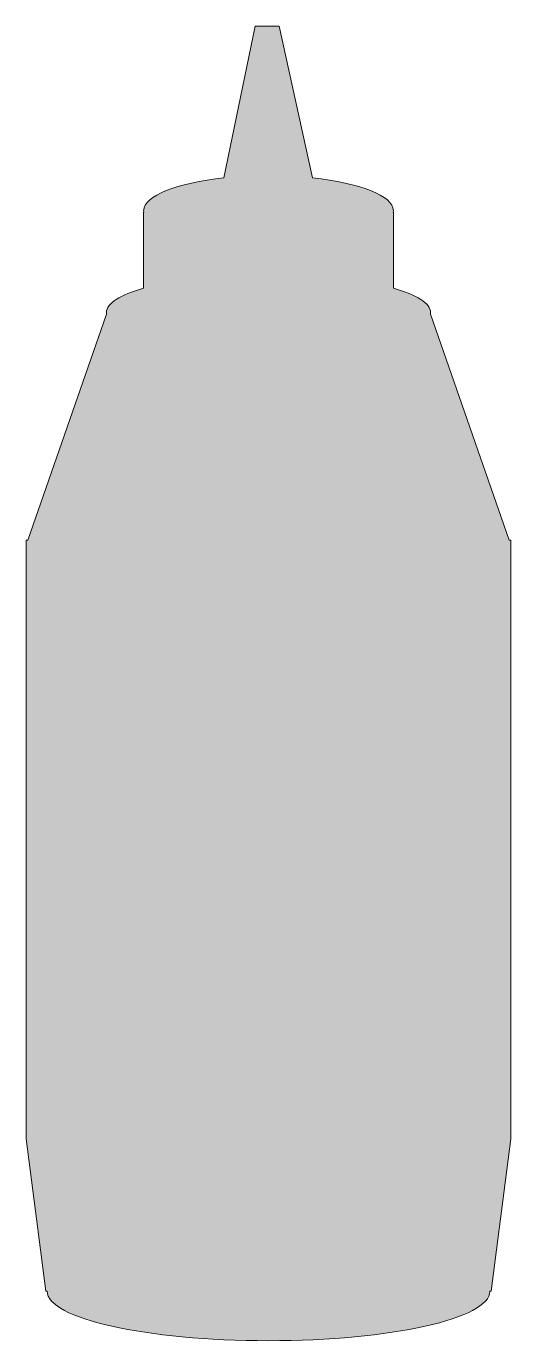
# Model space of a CAD drawing. Header units: inches. Extents: x 0 to 37, y 0 to 102.
import ezdxf

# ---------------------------------------------------------------- set-up
doc = ezdxf.new("R2010")
doc.units = ezdxf.units.IN
doc.header["$MEASUREMENT"] = 0
doc.layers.add('Layer 1', color=7, linetype='Continuous')

msp = doc.modelspace()

# ---------------------------------------------------------------- hatches: boundary and pattern name
at = {"layer": 'Layer 1', "true_color": 0x1b75bb}
h = msp.add_hatch(color=152, dxfattribs=at)
h.dxf.hatch_style = 2
edge = h.paths.add_edge_path()
edge.add_spline(control_points=[(1.61, 3.83), (1.61, 1.71), (9.27, 0), (18.72, 0), (28.17, 0), (35.83, 1.71), (35.83, 3.83), (35.83, 3.83), (35.93, 3.83), (35.93, 3.83), (35.93, 3.83), (37.44, 15.61), (37.44, 15.61), (37.44, 15.61), (37.44, 61.87), (37.44, 61.87), (37.44, 61.87), (37.32, 61.87), (37.32, 61.87), (37.32, 61.87), (31.24, 79.35), (31.24, 79.35), (31.24, 79.39), (31.25, 79.42), (31.25, 79.46), (31.25, 80.18), (30.17, 80.85), (28.37, 81.36), (28.37, 81.36), (28.37, 87.23), (28.37, 87.23), (28.37, 87.23), (28.35, 87.23), (28.35, 87.23), (28.35, 87.27), (28.37, 87.31), (28.37, 87.34), (28.37, 88.51), (25.77, 89.49), (22.12, 89.88), (22.12, 89.88), (19.54, 101.6), (19.54, 101.6), (19.54, 101.6), (17.69, 101.6), (17.69, 101.6), (17.69, 101.6), (15.28, 89.88), (15.28, 89.88), (11.65, 89.49), (9.07, 88.5), (9.07, 87.34), (9.07, 87.31), (9.09, 87.27), (9.09, 87.23), (9.09, 87.23), (9.07, 87.23), (9.07, 87.23), (9.07, 87.23), (9.07, 81.36), (9.07, 81.36), (7.27, 80.85), (6.19, 80.18), (6.19, 79.46), (6.19, 79.42), (6.2, 79.39), (6.2, 79.35), (6.2, 79.35), (0.12, 61.87), (0.12, 61.87), (0.12, 61.87), (0, 61.87), (0, 61.87), (0, 61.87), (0, 15.61), (0, 15.61), (0, 15.61), (1.51, 3.83), (1.51, 3.83), (1.51, 3.83), (1.61, 3.83), (1.61, 3.83)], knot_values=[0, 0, 0, 0, 1, 1, 1, 2, 2, 2, 3, 3, 3, 4, 4, 4, 5, 5, 5, 6, 6, 6, 7, 7, 7, 8, 8, 8, 9, 9, 9, 10, 10, 10, 11, 11, 11, 12, 12, 12, 13, 13, 13, 14, 14, 14, 15, 15, 15, 16, 16, 16, 17, 17, 17, 18, 18, 18, 19, 19, 19, 20, 20, 20, 21, 21, 21, 22, 22, 22, 23, 23, 23, 24, 24, 24, 25, 25, 25, 26, 26, 26, 27, 27, 27, 27], degree=3, periodic=1)

# ---------------------------------------------------------------- linework, layer by layer
at = {"layer": 'Layer 1', "lineweight": 0}
msp.add_open_spline([(1.61, 3.83), (1.61, 1.71), (9.27, 0), (18.72, 0), (28.17, 0), (35.83, 1.71), (35.83, 3.83), (35.83, 3.83), (35.93, 3.83), (35.93, 3.83), (35.93, 3.83), (37.44, 15.61), (37.44, 15.61), (37.44, 15.61), (37.44, 61.87), (37.44, 61.87), (37.44, 61.87), (37.32, 61.87), (37.32, 61.87), (37.32, 61.87), (31.24, 79.35), (31.24, 79.35), (31.24, 79.39), (31.25, 79.42), (31.25, 79.46), (31.25, 80.18), (30.17, 80.85), (28.37, 81.36), (28.37, 81.36), (28.37, 87.23), (28.37, 87.23), (28.37, 87.23), (28.35, 87.23), (28.35, 87.23), (28.35, 87.27), (28.37, 87.31), (28.37, 87.34), (28.37, 88.51), (25.77, 89.49), (22.12, 89.88), (22.12, 89.88), (19.54, 101.6), (19.54, 101.6), (19.54, 101.6), (17.69, 101.6), (17.69, 101.6), (17.69, 101.6), (15.28, 89.88), (15.28, 89.88), (11.65, 89.49), (9.07, 88.5), (9.07, 87.34), (9.07, 87.31), (9.09, 87.27), (9.09, 87.23), (9.09, 87.23), (9.07, 87.23), (9.07, 87.23), (9.07, 87.23), (9.07, 81.36), (9.07, 81.36), (7.27, 80.85), (6.19, 80.18), (6.19, 79.46), (6.19, 79.42), (6.2, 79.39), (6.2, 79.35), (6.2, 79.35), (0.12, 61.87), (0.12, 61.87), (0.12, 61.87), (0, 61.87), (0, 61.87), (0, 61.87), (0, 15.61), (0, 15.61), (0, 15.61), (1.51, 3.83), (1.51, 3.83), (1.51, 3.83), (1.61, 3.83), (1.61, 3.83)], degree=3, knots=[0, 0, 0, 0, 1, 1, 1, 2, 2, 2, 3, 3, 3, 4, 4, 4, 5, 5, 5, 6, 6, 6, 7, 7, 7, 8, 8, 8, 9, 9, 9, 10, 10, 10, 11, 11, 11, 12, 12, 12, 13, 13, 13, 14, 14, 14, 15, 15, 15, 16, 16, 16, 17, 17, 17, 18, 18, 18, 19, 19, 19, 20, 20, 20, 21, 21, 21, 22, 22, 22, 23, 23, 23, 24, 24, 24, 25, 25, 25, 26, 26, 26, 27, 27, 27, 27], dxfattribs=at)

doc.saveas('drawing.dxf')
